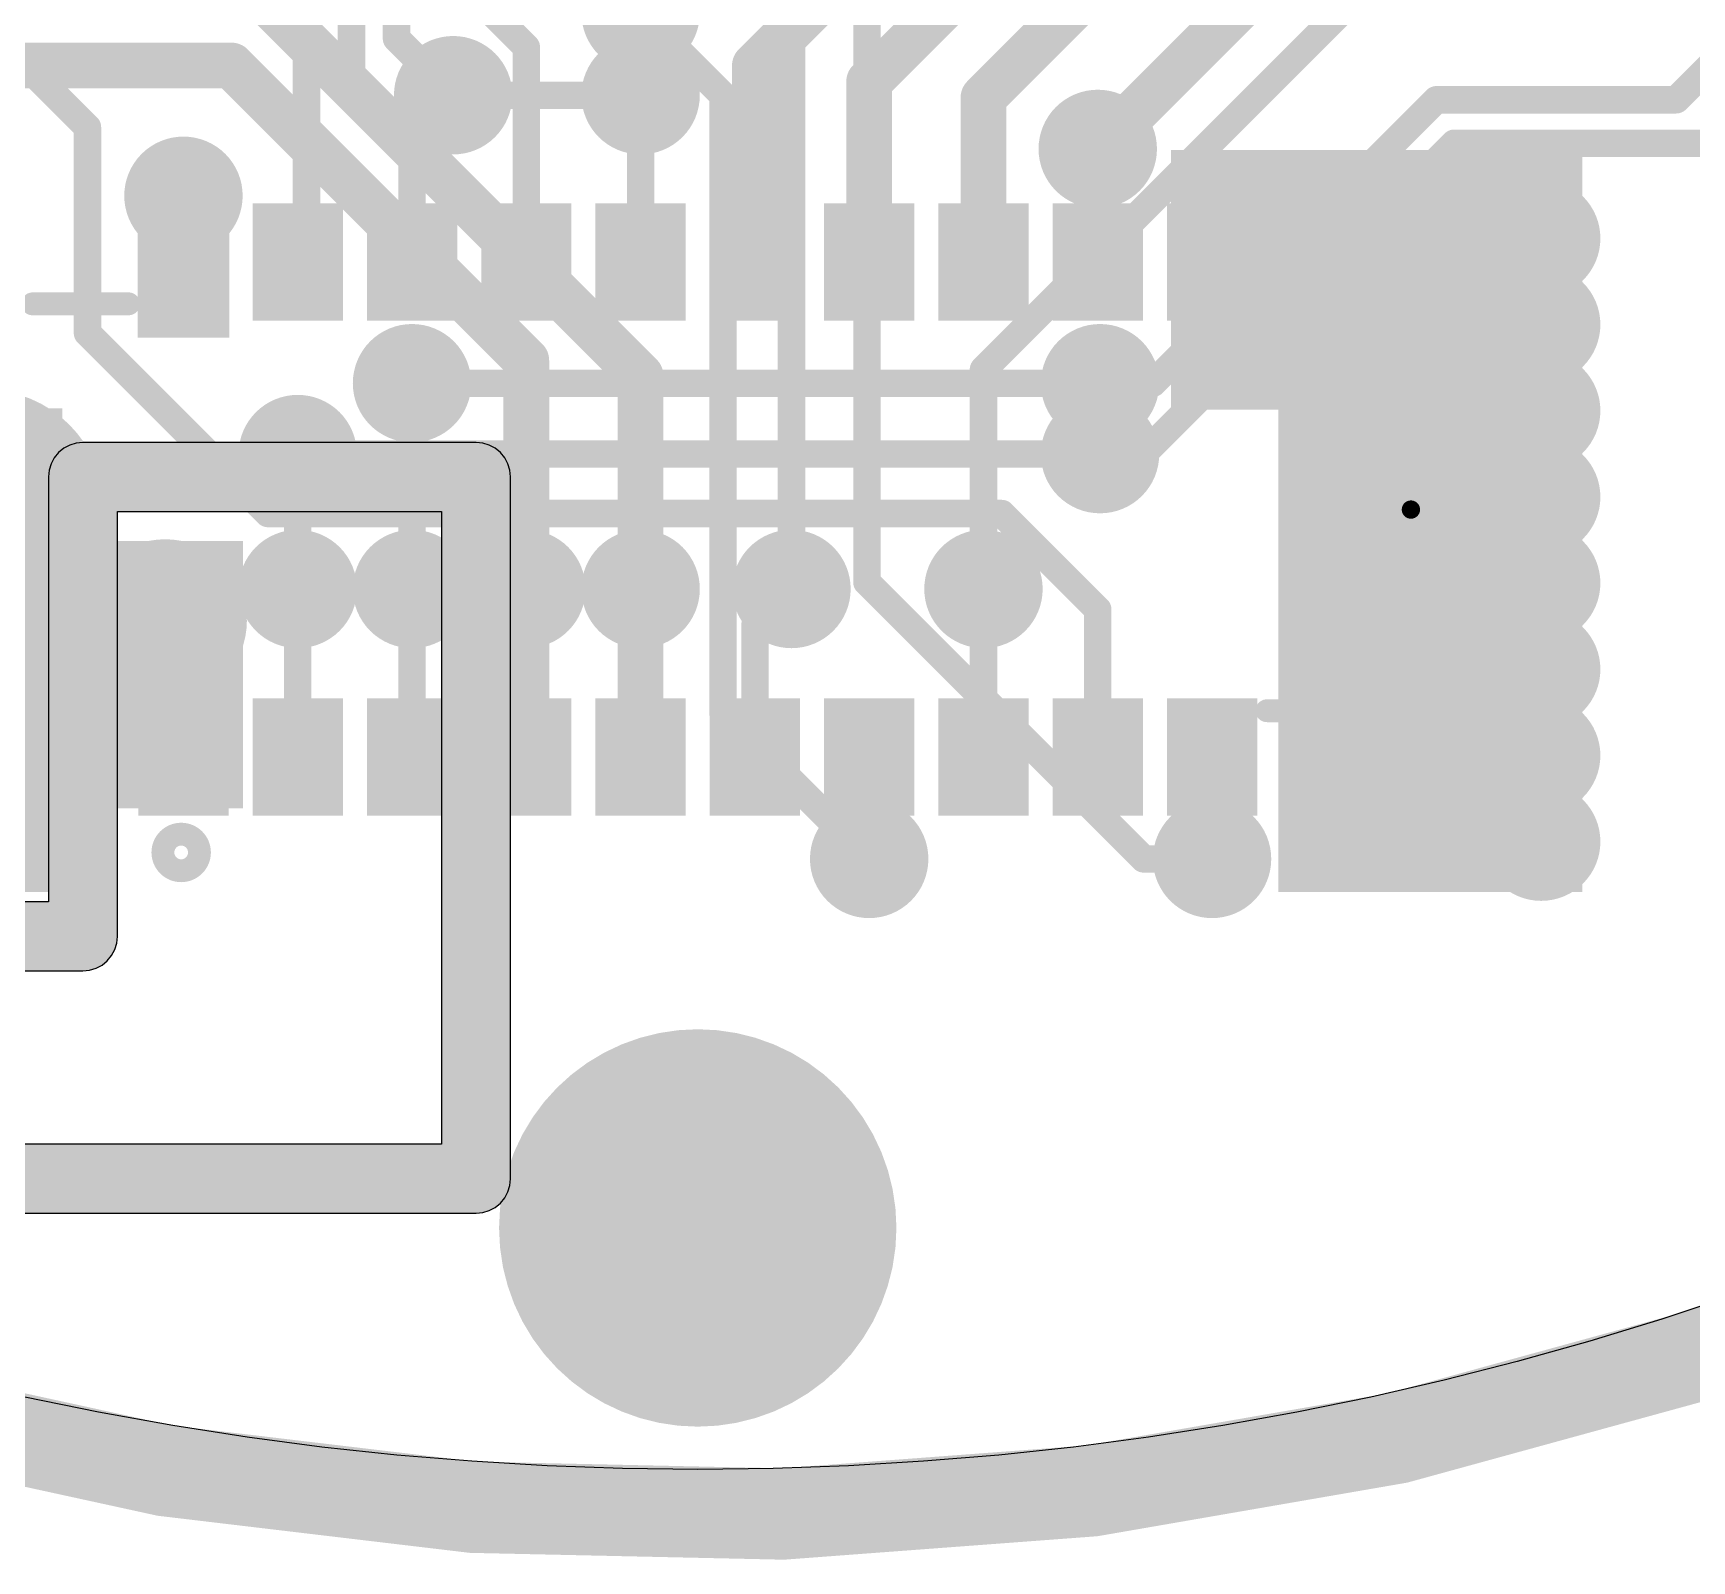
# Model space of a CAD drawing. Header units: millimetres. Extents: x 2.17 to 4.96, y 1.49 to 4.34.
# Drawn here: x 3.302 to 4.028, y 1.492 to 2.16 of the extents above; entities that cross this region are included whole.
import ezdxf

# ---------------------------------------------------------------- set-up
doc = ezdxf.new("R2010")
doc.units = ezdxf.units.MM
doc.header["$MEASUREMENT"] = 0
for name, color, linetype in [('BottomLayer', 5, 'Continuous'), ('BottomSolder', 6, 'Continuous'), ('InternalPlane1', 76, 'Continuous'), ('InternalPlane2', 16, 'Continuous'), ('Mechanical2', 216, 'Continuous'), ('MultiLayer', 9, 'Continuous'), ('PadHoleLayer', 156, 'Continuous'), ('TopLayer', 1, 'Continuous'), ('TopOverlay', 2, 'Continuous'), ('TopPaste', 8, 'Continuous'), ('TopSolder', 216, 'Continuous'), ('ViaHoleLayer', 16, 'Continuous')]:
    doc.layers.add(name, color=color, linetype=linetype)

# ---------------------------------------------------------------- blocks, each defined once
blk = doc.blocks.new('M55_6012042R_5')
at = {"layer": 'BottomSolder', "const_width": 0.004}
blk.add_lwpolyline([(0.31001, 0, 1), (0.31401, 0, 1)], format="xyb", close=True, dxfattribs=at)
at = {"layer": 'InternalPlane1', "const_width": 0.05248}
for points in [[(-0.33825, 0, 1), (-0.28577, 0, 1)], [(0.28577, 0, 1), (0.33825, 0, 1)]]:
    blk.add_lwpolyline(points, format="xyb", close=True, dxfattribs=at)
at = {"layer": 'PadHoleLayer', "const_width": 0.03248}
for points in [[(-0.32825, 0, 1), (-0.29577, 0, 1)], [(0.29577, 0, 1), (0.32825, 0, 1)]]:
    blk.add_lwpolyline(points, format="xyb", close=True, dxfattribs=at)
at = {"layer": 'TopLayer'}
for points in [[(0.29961, 0.04331), (0.34685, 0.04331), (0.29961, 0.14961), (0.34685, 0.14961)], [(-0.24075, 0.08661), (-0.20925, 0.08661), (-0.24075, 0.12992), (-0.20925, 0.12992)], [(-0.19075, 0.08661), (-0.15925, 0.08661), (-0.19075, 0.12992), (-0.15925, 0.12992)], [(-0.14075, 0.08661), (-0.10925, 0.08661), (-0.14075, 0.12992), (-0.10925, 0.12992)], [(-0.09075, 0.08661), (-0.05925, 0.08661), (-0.09075, 0.12992), (-0.05925, 0.12992)], [(-0.04075, 0.08661), (-0.00925, 0.08661), (-0.04075, 0.12992), (-0.00925, 0.12992)], [(0.00925, 0.08661), (0.04075, 0.08661), (0.00925, 0.12992), (0.04075, 0.12992)], [(0.05925, 0.08661), (0.09075, 0.08661), (0.05925, 0.12992), (0.09075, 0.12992)], [(0.10925, 0.08661), (0.14075, 0.08661), (0.10925, 0.12992), (0.14075, 0.12992)], [(0.15925, 0.08661), (0.19075, 0.08661), (0.15925, 0.12992), (0.19075, 0.12992)], [(0.20925, 0.08661), (0.24075, 0.08661), (0.20925, 0.12992), (0.24075, 0.12992)], [(0.29961, -0.14961), (0.34685, -0.14961), (0.29961, -0.04331), (0.34685, -0.04331)], [(-0.24075, -0.12992), (-0.20925, -0.12992), (-0.24075, -0.08661), (-0.20925, -0.08661)], [(-0.19075, -0.12992), (-0.15925, -0.12992), (-0.19075, -0.08661), (-0.15925, -0.08661)], [(-0.14075, -0.12992), (-0.10925, -0.12992), (-0.14075, -0.08661), (-0.10925, -0.08661)], [(-0.09075, -0.12992), (-0.05925, -0.12992), (-0.09075, -0.08661), (-0.05925, -0.08661)], [(-0.04075, -0.12992), (-0.00925, -0.12992), (-0.04075, -0.08661), (-0.00925, -0.08661)], [(0.00925, -0.12992), (0.04075, -0.12992), (0.00925, -0.08661), (0.04075, -0.08661)], [(0.05925, -0.12992), (0.09075, -0.12992), (0.05925, -0.08661), (0.09075, -0.08661)], [(0.10925, -0.12992), (0.14075, -0.12992), (0.10925, -0.08661), (0.14075, -0.08661)], [(0.15925, -0.12992), (0.19075, -0.12992), (0.15925, -0.08661), (0.19075, -0.08661)], [(0.20925, -0.12992), (0.24075, -0.12992), (0.20925, -0.08661), (0.24075, -0.08661)]]:
    blk.add_solid(points, dxfattribs=at)
at = {"layer": 'TopOverlay', "const_width": 0.01}
for points in [[(-0.291, 0.09), (-0.249, 0.09)], [(0.25, 0.087), (0.292, 0.087)], [(-0.291, -0.09), (-0.249, -0.09)], [(0.249, -0.088), (0.291, -0.088)]]:
    blk.add_lwpolyline(points, dxfattribs=at)
at = {"layer": 'TopOverlay'}
for points, const_width in [([(-0.2935, 0.09, 1), (-0.2885, 0.09, 1)], 0.005), ([(-0.2515, 0.09, 1), (-0.2465, 0.09, 1)], 0.005), ([(0.2475, 0.087, 1), (0.2525, 0.087, 1)], 0.005), ([(0.2895, 0.087, 1), (0.2945, 0.087, 1)], 0.005), ([(-0.2935, -0.09, 1), (-0.2885, -0.09, 1)], 0.005), ([(-0.2515, -0.09, 1), (-0.2465, -0.09, 1)], 0.005), ([(0.2465, -0.088, 1), (0.2515, -0.088, 1)], 0.005), ([(0.2885, -0.088, 1), (0.2935, -0.088, 1)], 0.005), ([(-0.218, -0.15, 1), (-0.234, -0.15, 1)], 0.01), ([(-0.2365, -0.15, 1), (-0.2315, -0.15, 1)], 0.005), ([(-0.2205, -0.15, 1), (-0.2155, -0.15, 1)], 0.005)]:
    blk.add_lwpolyline(points, format="xyb", close=True, dxfattribs=dict(at, const_width=const_width))
at = {"layer": 'TopPaste'}
for points in [[(0.29961, 0.04331), (0.34685, 0.04331), (0.29961, 0.14961), (0.34685, 0.14961)], [(-0.24075, 0.08661), (-0.20925, 0.08661), (-0.24075, 0.12992), (-0.20925, 0.12992)], [(-0.19075, 0.08661), (-0.15925, 0.08661), (-0.19075, 0.12992), (-0.15925, 0.12992)], [(-0.14075, 0.08661), (-0.10925, 0.08661), (-0.14075, 0.12992), (-0.10925, 0.12992)], [(-0.09075, 0.08661), (-0.05925, 0.08661), (-0.09075, 0.12992), (-0.05925, 0.12992)], [(-0.04075, 0.08661), (-0.00925, 0.08661), (-0.04075, 0.12992), (-0.00925, 0.12992)], [(0.00925, 0.08661), (0.04075, 0.08661), (0.00925, 0.12992), (0.04075, 0.12992)], [(0.05925, 0.08661), (0.09075, 0.08661), (0.05925, 0.12992), (0.09075, 0.12992)], [(0.10925, 0.08661), (0.14075, 0.08661), (0.10925, 0.12992), (0.14075, 0.12992)], [(0.15925, 0.08661), (0.19075, 0.08661), (0.15925, 0.12992), (0.19075, 0.12992)], [(0.20925, 0.08661), (0.24075, 0.08661), (0.20925, 0.12992), (0.24075, 0.12992)], [(0.29961, -0.14961), (0.34685, -0.14961), (0.29961, -0.04331), (0.34685, -0.04331)], [(-0.24075, -0.12992), (-0.20925, -0.12992), (-0.24075, -0.08661), (-0.20925, -0.08661)], [(-0.19075, -0.12992), (-0.15925, -0.12992), (-0.19075, -0.08661), (-0.15925, -0.08661)], [(-0.14075, -0.12992), (-0.10925, -0.12992), (-0.14075, -0.08661), (-0.10925, -0.08661)], [(-0.09075, -0.12992), (-0.05925, -0.12992), (-0.09075, -0.08661), (-0.05925, -0.08661)], [(-0.04075, -0.12992), (-0.00925, -0.12992), (-0.04075, -0.08661), (-0.00925, -0.08661)], [(0.00925, -0.12992), (0.04075, -0.12992), (0.00925, -0.08661), (0.04075, -0.08661)], [(0.05925, -0.12992), (0.09075, -0.12992), (0.05925, -0.08661), (0.09075, -0.08661)], [(0.10925, -0.12992), (0.14075, -0.12992), (0.10925, -0.08661), (0.14075, -0.08661)], [(0.15925, -0.12992), (0.19075, -0.12992), (0.15925, -0.08661), (0.19075, -0.08661)], [(0.20925, -0.12992), (0.24075, -0.12992), (0.20925, -0.08661), (0.24075, -0.08661)]]:
    blk.add_solid(points, dxfattribs=at)
at = {"layer": 'TopSolder', "const_width": 0.004}
blk.add_lwpolyline([(0.31001, 0, 1), (0.31401, 0, 1)], format="xyb", close=True, dxfattribs=at)
at = {"layer": 'TopSolder'}
for points in [[(0.29561, 0.03931), (0.35085, 0.03931), (0.29561, 0.15361), (0.35085, 0.15361)], [(-0.24475, 0.08261), (-0.20525, 0.08261), (-0.24475, 0.13392), (-0.20525, 0.13392)], [(-0.19475, 0.08261), (-0.15525, 0.08261), (-0.19475, 0.13392), (-0.15525, 0.13392)], [(-0.14475, 0.08261), (-0.10525, 0.08261), (-0.14475, 0.13392), (-0.10525, 0.13392)], [(-0.09475, 0.08261), (-0.05525, 0.08261), (-0.09475, 0.13392), (-0.05525, 0.13392)], [(-0.04475, 0.08261), (-0.00525, 0.08261), (-0.04475, 0.13392), (-0.00525, 0.13392)], [(0.00525, 0.08261), (0.04475, 0.08261), (0.00525, 0.13392), (0.04475, 0.13392)], [(0.05525, 0.08261), (0.09475, 0.08261), (0.05525, 0.13392), (0.09475, 0.13392)], [(0.10525, 0.08261), (0.14475, 0.08261), (0.10525, 0.13392), (0.14475, 0.13392)], [(0.15525, 0.08261), (0.19475, 0.08261), (0.15525, 0.13392), (0.19475, 0.13392)], [(0.20525, 0.08261), (0.24475, 0.08261), (0.20525, 0.13392), (0.24475, 0.13392)], [(0.29561, -0.15361), (0.35085, -0.15361), (0.29561, -0.03931), (0.35085, -0.03931)], [(-0.24475, -0.13392), (-0.20525, -0.13392), (-0.24475, -0.08261), (-0.20525, -0.08261)], [(-0.19475, -0.13392), (-0.15525, -0.13392), (-0.19475, -0.08261), (-0.15525, -0.08261)], [(-0.14475, -0.13392), (-0.10525, -0.13392), (-0.14475, -0.08261), (-0.10525, -0.08261)], [(-0.09475, -0.13392), (-0.05525, -0.13392), (-0.09475, -0.08261), (-0.05525, -0.08261)], [(-0.04475, -0.13392), (-0.00525, -0.13392), (-0.04475, -0.08261), (-0.00525, -0.08261)], [(0.00525, -0.13392), (0.04475, -0.13392), (0.00525, -0.08261), (0.04475, -0.08261)], [(0.05525, -0.13392), (0.09475, -0.13392), (0.05525, -0.08261), (0.09475, -0.08261)], [(0.10525, -0.13392), (0.14475, -0.13392), (0.10525, -0.08261), (0.14475, -0.08261)], [(0.15525, -0.13392), (0.19475, -0.13392), (0.15525, -0.08261), (0.19475, -0.08261)], [(0.20525, -0.13392), (0.24475, -0.13392), (0.20525, -0.08261), (0.24475, -0.08261)]]:
    blk.add_solid(points, dxfattribs=at)

msp = doc.modelspace()

# ---------------------------------------------------------------- linework, layer by layer
at = {"layer": 'BottomLayer'}
for points, const_width in [([(3.667, 1.92), (3.667, 2.376)], 0.012), ([(3.634, 1.917), (3.634, 2.324)], 0.012), ([(3.768, 2.1095), (3.922, 2.2635)], 0.02), ([(3.718, 2.013), (3.957, 2.252)], 0.012), ([(3.39526, 2.183), (3.568, 2.01026)], 0.02), ([(4.02109, 2.131), (4.06919, 2.1791)], 0.012), ([(3.568, 2.169), (3.604, 2.133)], 0.012), ([(2.805, 2.146), (3.389, 2.146)], 0.02), ([(3.389, 2.146), (3.518, 2.017)], 0.02), ([(3.486, 2.133), (3.568, 2.133)], 0.012), ([(3.604, 1.86292), (3.604, 2.133)], 0.012), ([(3.79213, 2.007), (3.91613, 2.131)], 0.012), ([(3.91613, 2.131), (4.02109, 2.131)], 0.012), ([(3.788, 1.976), (3.924, 2.112)], 0.012), ([(3.924, 2.112), (4.034, 2.112)], 0.012), ([(3.518, 1.917), (3.518, 2.017)], 0.02), ([(3.568, 1.917), (3.568, 2.01026)], 0.02), ([(3.718, 1.917), (3.718, 2.013)], 0.012), ([(3.468, 1.917), (3.468, 2.007)], 0.012), ([(3.769, 2.007), (3.79213, 2.007)], 0.012), ([(3.91188, 1.94485), (3.962, 1.99497)], 0.025), ([(3.418, 1.917), (3.418, 1.976)], 0.012), ([(3.769, 1.976), (3.788, 1.976)], 0.012), ([(3.90545, 1.93842), (3.91188, 1.94485)], 0.025), ([(3.90545, 1.93842), (3.962, 1.88186)], 0.025), ([(3.667, 1.92), (3.78808, 1.79892)], 0.012), ([(3.604, 1.86292), (3.668, 1.79892)], 0.012), ([(3.78808, 1.79892), (3.818, 1.79892)], 0.012)]:
    msp.add_lwpolyline(points, dxfattribs=dict(at, const_width=const_width))
for points, const_width in [([(3.56209, 2.169, 1), (3.57391, 2.169, 1)], 0.01181), ([(3.384, 2.146, 1), (3.394, 2.146, 1)], 0.01), ([(3.384, 2.146, 1), (3.394, 2.146, 1)], 0.01), ([(3.48009, 2.133, 1), (3.49191, 2.133, 1)], 0.01181), ([(3.56209, 2.133, 1), (3.57391, 2.133, 1)], 0.01181), ([(3.483, 2.133, 1), (3.489, 2.133, 1)], 0.006), ([(3.565, 2.133, 1), (3.571, 2.133, 1)], 0.006), ([(3.601, 2.133, 1), (3.607, 2.133, 1)], 0.006), ([(3.601, 2.133, 1), (3.607, 2.133, 1)], 0.006), ([(3.91313, 2.131, 1), (3.91913, 2.131, 1)], 0.006), ([(3.91313, 2.131, 1), (3.91913, 2.131, 1)], 0.006), ([(4.01809, 2.131, 1), (4.02409, 2.131, 1)], 0.006), ([(4.01809, 2.131, 1), (4.02409, 2.131, 1)], 0.006), ([(3.76209, 2.1095, 1), (3.77391, 2.1095, 1)], 0.01181), ([(3.763, 2.1095, 1), (3.773, 2.1095, 1)], 0.01), ([(3.921, 2.112, 1), (3.927, 2.112, 1)], 0.006), ([(3.921, 2.112, 1), (3.927, 2.112, 1)], 0.006), ([(3.36209, 2.089, 1), (3.37391, 2.089, 1)], 0.01181), ([(3.95609, 2.07037, 1), (3.96791, 2.07037, 1)], 0.01181), ([(3.95609, 2.03267, 1), (3.96791, 2.03267, 1)], 0.01181), ([(3.513, 2.017, 1), (3.523, 2.017, 1)], 0.01), ([(3.513, 2.017, 1), (3.523, 2.017, 1)], 0.01), ([(3.46209, 2.007, 1), (3.47391, 2.007, 1)], 0.01181), ([(3.563, 2.01026, 1), (3.573, 2.01026, 1)], 0.01), ([(3.563, 2.01026, 1), (3.573, 2.01026, 1)], 0.01), ([(3.715, 2.013, 1), (3.721, 2.013, 1)], 0.006), ([(3.715, 2.013, 1), (3.721, 2.013, 1)], 0.006), ([(3.76309, 2.007, 1), (3.77491, 2.007, 1)], 0.01181), ([(3.465, 2.007, 1), (3.471, 2.007, 1)], 0.006), ([(3.766, 2.007, 1), (3.772, 2.007, 1)], 0.006), ([(3.78913, 2.007, 1), (3.79513, 2.007, 1)], 0.006), ([(3.78913, 2.007, 1), (3.79513, 2.007, 1)], 0.006), ([(3.95575, 1.99497, 1), (3.96825, 1.99497, 1)], 0.0125), ([(3.95609, 1.99497, 1), (3.96791, 1.99497, 1)], 0.01181), ([(3.41209, 1.976, 1), (3.42391, 1.976, 1)], 0.01181), ([(3.415, 1.976, 1), (3.421, 1.976, 1)], 0.006), ([(3.76309, 1.976, 1), (3.77491, 1.976, 1)], 0.01181), ([(3.766, 1.976, 1), (3.772, 1.976, 1)], 0.006), ([(3.785, 1.976, 1), (3.791, 1.976, 1)], 0.006), ([(3.785, 1.976, 1), (3.791, 1.976, 1)], 0.006), ([(3.95609, 1.95727, 1), (3.96791, 1.95727, 1)], 0.01181), ([(3.90563, 1.94485, 1), (3.91813, 1.94485, 1)], 0.0125), ([(3.90563, 1.94485, 1), (3.91813, 1.94485, 1)], 0.0125), ([(3.8992, 1.93842, 1), (3.9117, 1.93842, 1)], 0.0125), ([(3.8992, 1.93842, 1), (3.9117, 1.93842, 1)], 0.0125), ([(3.34425, 1.903, 1), (3.37575, 1.903, 1)], 0.0315), ([(3.95609, 1.91957, 1), (3.96791, 1.91957, 1)], 0.01181), ([(3.41209, 1.917, 1), (3.42391, 1.917, 1)], 0.01181), ([(3.415, 1.917, 1), (3.421, 1.917, 1)], 0.006), ([(3.46209, 1.917, 1), (3.47391, 1.917, 1)], 0.01181), ([(3.465, 1.917, 1), (3.471, 1.917, 1)], 0.006), ([(3.51209, 1.917, 1), (3.52391, 1.917, 1)], 0.01181), ([(3.513, 1.917, 1), (3.523, 1.917, 1)], 0.01), ([(3.56209, 1.917, 1), (3.57391, 1.917, 1)], 0.01181), ([(3.563, 1.917, 1), (3.573, 1.917, 1)], 0.01), ([(3.62809, 1.917, 1), (3.63991, 1.917, 1)], 0.01181), ([(3.631, 1.917, 1), (3.637, 1.917, 1)], 0.006), ([(3.664, 1.92, 1), (3.67, 1.92, 1)], 0.006), ([(3.664, 1.92, 1), (3.67, 1.92, 1)], 0.006), ([(3.71209, 1.917, 1), (3.72391, 1.917, 1)], 0.01181), ([(3.715, 1.917, 1), (3.721, 1.917, 1)], 0.006), ([(3.95575, 1.88186, 1), (3.96825, 1.88186, 1)], 0.0125), ([(3.95609, 1.88186, 1), (3.96791, 1.88186, 1)], 0.01181), ([(3.601, 1.86292, 1), (3.607, 1.86292, 1)], 0.006), ([(3.601, 1.86292, 1), (3.607, 1.86292, 1)], 0.006), ([(3.95609, 1.84416, 1), (3.96791, 1.84416, 1)], 0.01181), ([(3.95609, 1.80646, 1), (3.96791, 1.80646, 1)], 0.01181), ([(3.66209, 1.79892, 1), (3.67391, 1.79892, 1)], 0.01181), ([(3.81209, 1.79892, 1), (3.82391, 1.79892, 1)], 0.01181), ([(3.665, 1.79892, 1), (3.671, 1.79892, 1)], 0.006), ([(3.78508, 1.79892, 1), (3.79108, 1.79892, 1)], 0.006), ([(3.78508, 1.79892, 1), (3.79108, 1.79892, 1)], 0.006), ([(3.815, 1.79892, 1), (3.821, 1.79892, 1)], 0.006), ([(3.56347, 1.63747, 1), (3.62253, 1.63747, 1)], 0.05906)]:
    msp.add_lwpolyline(points, format="xyb", close=True, dxfattribs=dict(at, const_width=const_width))
at = {"layer": 'BottomSolder', "const_width": 0.06306}
msp.add_lwpolyline([(3.56147, 1.63747, 1), (3.62453, 1.63747, 1)], format="xyb", close=True, dxfattribs=at)
at = {"layer": 'InternalPlane1'}
for p, q in [((3.324, 1.98107), (3.32106, 1.98078)), ((3.496, 1.98107), (3.324, 1.98107)), ((3.49894, 1.98078), (3.496, 1.98107)), ((3.31147, 1.97437), (3.31007, 1.97177)), ((3.31334, 1.97666), (3.31147, 1.97437)), ((3.31563, 1.97853), (3.31334, 1.97666)), ((3.31823, 1.97993), (3.31563, 1.97853)), ((3.32106, 1.98078), (3.31823, 1.97993)), ((3.50177, 1.97993), (3.49894, 1.98078)), ((3.50437, 1.97853), (3.50177, 1.97993)), ((3.50666, 1.97666), (3.50437, 1.97853)), ((3.50853, 1.97437), (3.50666, 1.97666)), ((3.50993, 1.97177), (3.50853, 1.97437)), ((3.30922, 1.96894), (3.30893, 1.966)), ((3.31007, 1.97177), (3.30922, 1.96894)), ((3.51078, 1.96894), (3.50993, 1.97177)), ((3.51107, 1.966), (3.51078, 1.96894)), ((3.30893, 1.966), (3.30893, 1.78007)), ((3.51107, 1.659), (3.51107, 1.966)), ((3.33907, 1.765), (3.33907, 1.95093)), ((3.33907, 1.95093), (3.48093, 1.95093)), ((3.48093, 1.95093), (3.48093, 1.67407)), ((3.30893, 1.78007), (3.20424, 1.78007)), ((3.33878, 1.76206), (3.33907, 1.765)), ((3.33466, 1.75434), (3.33653, 1.75663)), ((3.33653, 1.75663), (3.33793, 1.75923)), ((3.33793, 1.75923), (3.33878, 1.76206)), ((3.198, 1.74993), (3.324, 1.74993)), ((3.324, 1.74993), (3.32694, 1.75022)), ((3.32694, 1.75022), (3.32977, 1.75107)), ((3.32977, 1.75107), (3.33237, 1.75247)), ((3.33237, 1.75247), (3.33466, 1.75434)), ((3.48093, 1.67407), (3.11524, 1.67407)), ((3.50993, 1.65323), (3.51078, 1.65606)), ((3.51078, 1.65606), (3.51107, 1.659)), ((3.50437, 1.64647), (3.50666, 1.64834)), ((3.50666, 1.64834), (3.50853, 1.65063)), ((3.50853, 1.65063), (3.50993, 1.65323)), ((3.109, 1.64393), (3.496, 1.64393)), ((3.496, 1.64393), (3.49894, 1.64422)), ((3.49894, 1.64422), (3.50177, 1.64507)), ((3.50177, 1.64507), (3.50437, 1.64647)), ((4.04604, 1.60803), (4.01476, 1.59762)), ((4.01476, 1.59762), (3.98324, 1.58796)), ((3.98324, 1.58796), (3.9515, 1.57905)), ((3.9515, 1.57905), (3.91956, 1.57089)), ((3.91956, 1.57089), (3.88743, 1.5635)), ((3.33086, 1.55688), (3.29856, 1.5635)), ((3.88743, 1.5635), (3.85514, 1.55688)), ((3.3633, 1.55103), (3.33086, 1.55688)), ((3.85514, 1.55688), (3.8227, 1.55103)), ((3.39587, 1.54595), (3.3633, 1.55103)), ((3.42856, 1.54164), (3.39587, 1.54595)), ((3.79013, 1.54595), (3.75744, 1.54164)), ((3.8227, 1.55103), (3.79013, 1.54595)), ((3.46133, 1.53812), (3.42856, 1.54164)), ((3.75744, 1.54164), (3.72467, 1.53812)), ((3.49418, 1.53538), (3.46133, 1.53812)), ((3.52709, 1.53342), (3.49418, 1.53538)), ((3.56004, 1.53224), (3.52709, 1.53342)), ((3.593, 1.53185), (3.56004, 1.53224)), ((3.62596, 1.53224), (3.593, 1.53185)), ((3.65891, 1.53342), (3.62596, 1.53224)), ((3.69182, 1.53538), (3.65891, 1.53342)), ((3.72467, 1.53812), (3.69182, 1.53538))]:
    msp.add_line(p, q, dxfattribs=at)
at = {"layer": 'InternalPlane1', "const_width": 0.04}
msp.add_lwpolyline([(4.93976, 2.51612, -6.760445), (4.93618, 3.32971)], format="xyb", dxfattribs=at)
at = {"layer": 'InternalPlane1'}
for points, const_width in [([(3.55505, 2.169, 1), (3.58095, 2.169, 1)], 0.02591), ([(3.47305, 2.133, 1), (3.49895, 2.133, 1)], 0.02591), ([(3.55505, 2.133, 1), (3.58095, 2.133, 1)], 0.02591), ([(3.75505, 2.1095, 1), (3.78095, 2.1095, 1)], 0.02591), ([(3.94905, 2.07037, 1), (3.97495, 2.07037, 1)], 0.02591), ([(3.94905, 2.03267, 1), (3.97495, 2.03267, 1)], 0.02591), ([(3.45505, 2.007, 1), (3.48095, 2.007, 1)], 0.02591), ([(3.75605, 2.007, 1), (3.78195, 2.007, 1)], 0.02591), ([(3.94905, 1.99497, 1), (3.97495, 1.99497, 1)], 0.02591), ([(3.40505, 1.976, 1), (3.43095, 1.976, 1)], 0.02591), ([(3.75605, 1.976, 1), (3.78195, 1.976, 1)], 0.02591), ([(3.94905, 1.95727, 1), (3.97495, 1.95727, 1)], 0.02591), ([(3.3165, 1.966, 1), (3.3315, 1.966, 1)], 0.015), ([(3.3165, 1.966, 1), (3.3315, 1.966, 1)], 0.015), ([(3.4885, 1.966, 1), (3.5035, 1.966, 1)], 0.015), ([(3.4885, 1.966, 1), (3.5035, 1.966, 1)], 0.015), ([(3.94905, 1.91957, 1), (3.97495, 1.91957, 1)], 0.02591), ([(3.40505, 1.917, 1), (3.43095, 1.917, 1)], 0.02591), ([(3.45505, 1.917, 1), (3.48095, 1.917, 1)], 0.02591), ([(3.50505, 1.917, 1), (3.53095, 1.917, 1)], 0.02591), ([(3.55505, 1.917, 1), (3.58095, 1.917, 1)], 0.02591), ([(3.62105, 1.917, 1), (3.64695, 1.917, 1)], 0.02591), ([(3.70505, 1.917, 1), (3.73095, 1.917, 1)], 0.02591), ([(3.94905, 1.88186, 1), (3.97495, 1.88186, 1)], 0.02591), ([(3.94905, 1.84416, 1), (3.97495, 1.84416, 1)], 0.02591), ([(3.94905, 1.80646, 1), (3.97495, 1.80646, 1)], 0.02591), ([(3.65505, 1.79892, 1), (3.68095, 1.79892, 1)], 0.02591), ([(3.80505, 1.79892, 1), (3.83095, 1.79892, 1)], 0.02591), ([(3.3165, 1.765, 1), (3.3315, 1.765, 1)], 0.015), ([(3.3165, 1.765, 1), (3.3315, 1.765, 1)], 0.015), ([(3.54954, 1.63747, 1), (3.63646, 1.63747, 1)], 0.08693), ([(3.4885, 1.659, 1), (3.5035, 1.659, 1)], 0.015), ([(3.4885, 1.659, 1), (3.5035, 1.659, 1)], 0.015)]:
    msp.add_lwpolyline(points, format="xyb", close=True, dxfattribs=dict(at, const_width=const_width))
at = {"layer": 'InternalPlane1', "const_width": 0.03}
for points in [[(3.324, 1.765), (3.324, 1.966)], [(3.324, 1.966), (3.496, 1.966)], [(3.496, 1.659), (3.496, 1.966)], [(3.198, 1.765), (3.324, 1.765)], [(3.109, 1.659), (3.496, 1.659)]]:
    msp.add_lwpolyline(points, dxfattribs=at)
at = {"layer": 'InternalPlane2'}
for p, q in [((4.04604, 1.60803), (4.01476, 1.59762)), ((4.01476, 1.59762), (3.98324, 1.58796)), ((3.98324, 1.58796), (3.9515, 1.57905)), ((3.9515, 1.57905), (3.91956, 1.57089)), ((3.91956, 1.57089), (3.88743, 1.5635)), ((3.33086, 1.55688), (3.29856, 1.5635)), ((3.88743, 1.5635), (3.85514, 1.55688)), ((3.3633, 1.55103), (3.33086, 1.55688)), ((3.85514, 1.55688), (3.8227, 1.55103)), ((3.39587, 1.54595), (3.3633, 1.55103)), ((3.42856, 1.54164), (3.39587, 1.54595)), ((3.79013, 1.54595), (3.75744, 1.54164)), ((3.8227, 1.55103), (3.79013, 1.54595)), ((3.46133, 1.53812), (3.42856, 1.54164)), ((3.75744, 1.54164), (3.72467, 1.53812)), ((3.49418, 1.53538), (3.46133, 1.53812)), ((3.52709, 1.53342), (3.49418, 1.53538)), ((3.56004, 1.53224), (3.52709, 1.53342)), ((3.593, 1.53185), (3.56004, 1.53224)), ((3.62596, 1.53224), (3.593, 1.53185)), ((3.65891, 1.53342), (3.62596, 1.53224)), ((3.69182, 1.53538), (3.65891, 1.53342)), ((3.72467, 1.53812), (3.69182, 1.53538))]:
    msp.add_line(p, q, dxfattribs=at)
at = {"layer": 'InternalPlane2', "const_width": 0.04}
msp.add_lwpolyline([(4.93976, 2.51612, -6.760445), (4.93618, 3.32971)], format="xyb", dxfattribs=at)
at = {"layer": 'InternalPlane2'}
for points, const_width in [([(3.55505, 2.169, 1), (3.58095, 2.169, 1)], 0.02591), ([(3.47305, 2.133, 1), (3.49895, 2.133, 1)], 0.02591), ([(3.55505, 2.133, 1), (3.58095, 2.133, 1)], 0.02591), ([(3.75505, 2.1095, 1), (3.78095, 2.1095, 1)], 0.02591), ([(3.35505, 2.089, 1), (3.38095, 2.089, 1)], 0.02591), ([(3.45505, 2.007, 1), (3.48095, 2.007, 1)], 0.02591), ([(3.75605, 2.007, 1), (3.78195, 2.007, 1)], 0.02591), ([(3.40505, 1.976, 1), (3.43095, 1.976, 1)], 0.02591), ([(3.75605, 1.976, 1), (3.78195, 1.976, 1)], 0.02591), ([(3.34213, 1.903, 1), (3.37787, 1.903, 1)], 0.03575), ([(3.40505, 1.917, 1), (3.43095, 1.917, 1)], 0.02591), ([(3.45505, 1.917, 1), (3.48095, 1.917, 1)], 0.02591), ([(3.50505, 1.917, 1), (3.53095, 1.917, 1)], 0.02591), ([(3.55505, 1.917, 1), (3.58095, 1.917, 1)], 0.02591), ([(3.62105, 1.917, 1), (3.64695, 1.917, 1)], 0.02591), ([(3.70505, 1.917, 1), (3.73095, 1.917, 1)], 0.02591), ([(3.65505, 1.79892, 1), (3.68095, 1.79892, 1)], 0.02591), ([(3.80505, 1.79892, 1), (3.83095, 1.79892, 1)], 0.02591), ([(3.54954, 1.63747, 1), (3.63646, 1.63747, 1)], 0.08693)]:
    msp.add_lwpolyline(points, format="xyb", close=True, dxfattribs=dict(at, const_width=const_width))
at = {"layer": 'Mechanical2', "const_width": 0.015}
msp.add_lwpolyline([(4.9336, 2.5218, -6.818913), (4.92995, 3.32439)], format="xyb", dxfattribs=at)
at = {"layer": 'MultiLayer'}
for points, const_width in [([(3.56209, 2.169, 1), (3.57391, 2.169, 1)], 0.01181), ([(3.48009, 2.133, 1), (3.49191, 2.133, 1)], 0.01181), ([(3.56209, 2.133, 1), (3.57391, 2.133, 1)], 0.01181), ([(3.76209, 2.1095, 1), (3.77391, 2.1095, 1)], 0.01181), ([(3.36209, 2.089, 1), (3.37391, 2.089, 1)], 0.01181), ([(3.95609, 2.07037, 1), (3.96791, 2.07037, 1)], 0.01181), ([(3.95609, 2.03267, 1), (3.96791, 2.03267, 1)], 0.01181), ([(3.46209, 2.007, 1), (3.47391, 2.007, 1)], 0.01181), ([(3.76309, 2.007, 1), (3.77491, 2.007, 1)], 0.01181), ([(3.95609, 1.99497, 1), (3.96791, 1.99497, 1)], 0.01181), ([(3.41209, 1.976, 1), (3.42391, 1.976, 1)], 0.01181), ([(3.76309, 1.976, 1), (3.77491, 1.976, 1)], 0.01181), ([(3.95609, 1.95727, 1), (3.96791, 1.95727, 1)], 0.01181), ([(3.34425, 1.903, 1), (3.37575, 1.903, 1)], 0.0315), ([(3.95609, 1.91957, 1), (3.96791, 1.91957, 1)], 0.01181), ([(3.41209, 1.917, 1), (3.42391, 1.917, 1)], 0.01181), ([(3.46209, 1.917, 1), (3.47391, 1.917, 1)], 0.01181), ([(3.51209, 1.917, 1), (3.52391, 1.917, 1)], 0.01181), ([(3.56209, 1.917, 1), (3.57391, 1.917, 1)], 0.01181), ([(3.62809, 1.917, 1), (3.63991, 1.917, 1)], 0.01181), ([(3.71209, 1.917, 1), (3.72391, 1.917, 1)], 0.01181), ([(3.95609, 1.88186, 1), (3.96791, 1.88186, 1)], 0.01181), ([(3.95609, 1.84416, 1), (3.96791, 1.84416, 1)], 0.01181), ([(3.95609, 1.80646, 1), (3.96791, 1.80646, 1)], 0.01181), ([(3.66209, 1.79892, 1), (3.67391, 1.79892, 1)], 0.01181), ([(3.81209, 1.79892, 1), (3.82391, 1.79892, 1)], 0.01181), ([(3.56347, 1.63747, 1), (3.62253, 1.63747, 1)], 0.05906)]:
    msp.add_lwpolyline(points, format="xyb", close=True, dxfattribs=dict(at, const_width=const_width))
at = {"layer": 'PadHoleLayer', "const_width": 0.06693}
msp.add_lwpolyline([(3.55954, 1.63747, 1), (3.62646, 1.63747, 1)], format="xyb", close=True, dxfattribs=at)
at = {"layer": 'TopLayer'}
for points, const_width in [([(3.42183, 2.06383), (3.42183, 2.46851)], 0.012), ([(3.44152, 2.13448), (3.44152, 2.46851)], 0.012), ([(3.4612, 2.1578), (3.4612, 2.46851)], 0.012), ([(3.618, 2.146), (3.73, 2.258)], 0.02), ([(3.668, 2.139), (3.754, 2.225)], 0.02), ([(3.244, 2.201), (3.326, 2.119)], 0.012), ([(3.718, 2.132), (3.777, 2.191)], 0.02), ([(3.48089, 2.19111), (3.518, 2.154)], 0.012), ([(3.4612, 2.1578), (3.486, 2.133)], 0.012), ([(3.518, 2.06), (3.518, 2.154)], 0.012), ([(3.618, 2.06), (3.618, 2.146)], 0.02), ([(3.668, 2.06), (3.668, 2.139)], 0.02), ([(3.718, 2.06), (3.718, 2.132)], 0.02), ([(3.44152, 2.13448), (3.468, 2.108)], 0.012), ([(3.568, 2.06), (3.568, 2.133)], 0.012), ([(3.326, 2.029), (3.326, 2.119)], 0.012), ([(3.768, 2.06), (3.768, 2.1095)], 0.02), ([(3.468, 2.06), (3.468, 2.108)], 0.012), ([(3.418, 2.06), (3.42183, 2.06383)], 0.012), ([(3.90501, 2.02697), (3.91623, 2.03819)], 0.025), ([(3.90501, 1.95173), (3.90501, 2.02697)], 0.025), ([(3.326, 2.029), (3.405, 1.95)], 0.012), ([(3.468, 2.007), (3.769, 2.007)], 0.012), ([(3.418, 1.976), (3.76703, 1.976)], 0.012), ([(3.90501, 1.94173), (3.90501, 1.95173)], 0.025), ([(3.405, 1.95), (3.726, 1.95)], 0.012), ([(3.726, 1.95), (3.768, 1.908)], 0.012), ([(3.418, 1.85046), (3.418, 1.917)], 0.012), ([(3.468, 1.85046), (3.468, 1.917)], 0.012), ([(3.518, 1.85046), (3.518, 1.917)], 0.02), ([(3.568, 1.85046), (3.568, 1.917)], 0.02), ([(3.618, 1.901), (3.634, 1.917)], 0.012), ([(3.718, 1.85046), (3.718, 1.917)], 0.012), ([(3.768, 1.85046), (3.768, 1.908)], 0.012), ([(3.618, 1.85046), (3.618, 1.901)], 0.012), ([(3.668, 1.79892), (3.668, 1.84346)], 0.012), ([(3.818, 1.79892), (3.818, 1.84346)], 0.012)]:
    msp.add_lwpolyline(points, dxfattribs=dict(at, const_width=const_width))
for points, const_width in [([(3.56209, 2.169, 1), (3.57391, 2.169, 1)], 0.01181), ([(3.4582, 2.1578, 1), (3.4642, 2.1578, 1)], 0.006), ([(3.4582, 2.1578, 1), (3.4642, 2.1578, 1)], 0.006), ([(3.515, 2.154, 1), (3.521, 2.154, 1)], 0.006), ([(3.515, 2.154, 1), (3.521, 2.154, 1)], 0.006), ([(3.613, 2.146, 1), (3.623, 2.146, 1)], 0.01), ([(3.613, 2.146, 1), (3.623, 2.146, 1)], 0.01), ([(3.663, 2.139, 1), (3.673, 2.139, 1)], 0.01), ([(3.663, 2.139, 1), (3.673, 2.139, 1)], 0.01), ([(3.48009, 2.133, 1), (3.49191, 2.133, 1)], 0.01181), ([(3.56209, 2.133, 1), (3.57391, 2.133, 1)], 0.01181), ([(3.713, 2.132, 1), (3.723, 2.132, 1)], 0.01), ([(3.713, 2.132, 1), (3.723, 2.132, 1)], 0.01), ([(3.43852, 2.13448, 1), (3.44452, 2.13448, 1)], 0.006), ([(3.43852, 2.13448, 1), (3.44452, 2.13448, 1)], 0.006), ([(3.483, 2.133, 1), (3.489, 2.133, 1)], 0.006), ([(3.565, 2.133, 1), (3.571, 2.133, 1)], 0.006), ([(3.323, 2.119, 1), (3.329, 2.119, 1)], 0.006), ([(3.323, 2.119, 1), (3.329, 2.119, 1)], 0.006), ([(3.76209, 2.1095, 1), (3.77391, 2.1095, 1)], 0.01181), ([(3.763, 2.1095, 1), (3.773, 2.1095, 1)], 0.01), ([(3.465, 2.108, 1), (3.471, 2.108, 1)], 0.006), ([(3.465, 2.108, 1), (3.471, 2.108, 1)], 0.006), ([(3.36209, 2.089, 1), (3.37391, 2.089, 1)], 0.01181), ([(3.95609, 2.07037, 1), (3.96791, 2.07037, 1)], 0.01181), ([(3.41883, 2.06383, 1), (3.42483, 2.06383, 1)], 0.006), ([(3.41883, 2.06383, 1), (3.42483, 2.06383, 1)], 0.006), ([(3.613, 2.06, 1), (3.623, 2.06, 1)], 0.01), ([(3.663, 2.06, 1), (3.673, 2.06, 1)], 0.01), ([(3.713, 2.06, 1), (3.723, 2.06, 1)], 0.01), ([(3.763, 2.06, 1), (3.773, 2.06, 1)], 0.01), ([(3.415, 2.06, 1), (3.421, 2.06, 1)], 0.006), ([(3.465, 2.06, 1), (3.471, 2.06, 1)], 0.006), ([(3.515, 2.06, 1), (3.521, 2.06, 1)], 0.006), ([(3.565, 2.06, 1), (3.571, 2.06, 1)], 0.006), ([(3.90998, 2.03819, 1), (3.92248, 2.03819, 1)], 0.0125), ([(3.89876, 2.02697, 1), (3.91126, 2.02697, 1)], 0.0125), ([(3.89876, 2.02697, 1), (3.91126, 2.02697, 1)], 0.0125), ([(3.95609, 2.03267, 1), (3.96791, 2.03267, 1)], 0.01181), ([(3.323, 2.029, 1), (3.329, 2.029, 1)], 0.006), ([(3.323, 2.029, 1), (3.329, 2.029, 1)], 0.006), ([(3.46209, 2.007, 1), (3.47391, 2.007, 1)], 0.01181), ([(3.76309, 2.007, 1), (3.77491, 2.007, 1)], 0.01181), ([(3.465, 2.007, 1), (3.471, 2.007, 1)], 0.006), ([(3.766, 2.007, 1), (3.772, 2.007, 1)], 0.006), ([(3.95609, 1.99497, 1), (3.96791, 1.99497, 1)], 0.01181), ([(3.41209, 1.976, 1), (3.42391, 1.976, 1)], 0.01181), ([(3.415, 1.976, 1), (3.421, 1.976, 1)], 0.006), ([(3.76309, 1.976, 1), (3.77491, 1.976, 1)], 0.01181), ([(3.76403, 1.976, 1), (3.77003, 1.976, 1)], 0.006), ([(3.95609, 1.95727, 1), (3.96791, 1.95727, 1)], 0.01181), ([(3.89876, 1.95173, 1), (3.91126, 1.95173, 1)], 0.0125), ([(3.89876, 1.95173, 1), (3.91126, 1.95173, 1)], 0.0125), ([(3.402, 1.95, 1), (3.408, 1.95, 1)], 0.006), ([(3.402, 1.95, 1), (3.408, 1.95, 1)], 0.006), ([(3.723, 1.95, 1), (3.729, 1.95, 1)], 0.006), ([(3.723, 1.95, 1), (3.729, 1.95, 1)], 0.006), ([(3.89876, 1.94173, 1), (3.91126, 1.94173, 1)], 0.0125), ([(3.34425, 1.903, 1), (3.37575, 1.903, 1)], 0.0315), ([(3.95609, 1.91957, 1), (3.96791, 1.91957, 1)], 0.01181), ([(3.41209, 1.917, 1), (3.42391, 1.917, 1)], 0.01181), ([(3.415, 1.917, 1), (3.421, 1.917, 1)], 0.006), ([(3.46209, 1.917, 1), (3.47391, 1.917, 1)], 0.01181), ([(3.465, 1.917, 1), (3.471, 1.917, 1)], 0.006), ([(3.51209, 1.917, 1), (3.52391, 1.917, 1)], 0.01181), ([(3.513, 1.917, 1), (3.523, 1.917, 1)], 0.01), ([(3.56209, 1.917, 1), (3.57391, 1.917, 1)], 0.01181), ([(3.563, 1.917, 1), (3.573, 1.917, 1)], 0.01), ([(3.62809, 1.917, 1), (3.63991, 1.917, 1)], 0.01181), ([(3.631, 1.917, 1), (3.637, 1.917, 1)], 0.006), ([(3.71209, 1.917, 1), (3.72391, 1.917, 1)], 0.01181), ([(3.715, 1.917, 1), (3.721, 1.917, 1)], 0.006), ([(3.765, 1.908, 1), (3.771, 1.908, 1)], 0.006), ([(3.765, 1.908, 1), (3.771, 1.908, 1)], 0.006), ([(3.615, 1.901, 1), (3.621, 1.901, 1)], 0.006), ([(3.615, 1.901, 1), (3.621, 1.901, 1)], 0.006), ([(3.95609, 1.88186, 1), (3.96791, 1.88186, 1)], 0.01181), ([(3.513, 1.85046, 1), (3.523, 1.85046, 1)], 0.01), ([(3.563, 1.85046, 1), (3.573, 1.85046, 1)], 0.01), ([(3.415, 1.85046, 1), (3.421, 1.85046, 1)], 0.006), ([(3.465, 1.85046, 1), (3.471, 1.85046, 1)], 0.006), ([(3.615, 1.85046, 1), (3.621, 1.85046, 1)], 0.006), ([(3.715, 1.85046, 1), (3.721, 1.85046, 1)], 0.006), ([(3.765, 1.85046, 1), (3.771, 1.85046, 1)], 0.006), ([(3.95609, 1.84416, 1), (3.96791, 1.84416, 1)], 0.01181), ([(3.665, 1.84346, 1), (3.671, 1.84346, 1)], 0.006), ([(3.815, 1.84346, 1), (3.821, 1.84346, 1)], 0.006), ([(3.95609, 1.80646, 1), (3.96791, 1.80646, 1)], 0.01181), ([(3.66209, 1.79892, 1), (3.67391, 1.79892, 1)], 0.01181), ([(3.81209, 1.79892, 1), (3.82391, 1.79892, 1)], 0.01181), ([(3.665, 1.79892, 1), (3.671, 1.79892, 1)], 0.006), ([(3.815, 1.79892, 1), (3.821, 1.79892, 1)], 0.006), ([(3.56347, 1.63747, 1), (3.62253, 1.63747, 1)], 0.05906)]:
    msp.add_lwpolyline(points, format="xyb", close=True, dxfattribs=dict(at, const_width=const_width))
for points in [[(3.98, 2.109), (3.8, 2.109), (3.98, 1.99537), (3.8, 1.99537)], [(3.348, 2.027), (3.388, 2.027), (3.348, 2.104), (3.388, 2.104)], [(3.206, 1.78446), (3.315, 1.78446), (3.206, 1.996), (3.315, 1.996)], [(3.98, 2.002), (3.847, 2.002), (3.98, 1.78446), (3.847, 1.78446)], [(3.326, 1.821), (3.394, 1.821), (3.326, 1.938), (3.394, 1.938)]]:
    msp.add_solid(points, dxfattribs=at)
at = {"layer": 'TopSolder', "const_width": 0.06306}
msp.add_lwpolyline([(3.56147, 1.63747, 1), (3.62453, 1.63747, 1)], format="xyb", close=True, dxfattribs=at)
at = {"layer": 'ViaHoleLayer'}
for points, const_width in [([(3.48305, 2.133, 1), (3.48895, 2.133, 1)], 0.00591), ([(3.56505, 2.133, 1), (3.57095, 2.133, 1)], 0.00591), ([(3.76505, 2.1095, 1), (3.77095, 2.1095, 1)], 0.00591), ([(3.36505, 2.089, 1), (3.37095, 2.089, 1)], 0.00591), ([(3.95905, 2.07037, 1), (3.96495, 2.07037, 1)], 0.00591), ([(3.95905, 2.03267, 1), (3.96495, 2.03267, 1)], 0.00591), ([(3.46505, 2.007, 1), (3.47095, 2.007, 1)], 0.00591), ([(3.76605, 2.007, 1), (3.77195, 2.007, 1)], 0.00591), ([(3.95905, 1.99497, 1), (3.96495, 1.99497, 1)], 0.00591), ([(3.41505, 1.976, 1), (3.42095, 1.976, 1)], 0.00591), ([(3.76605, 1.976, 1), (3.77195, 1.976, 1)], 0.00591), ([(3.95905, 1.95727, 1), (3.96495, 1.95727, 1)], 0.00591), ([(3.95905, 1.91957, 1), (3.96495, 1.91957, 1)], 0.00591), ([(3.35213, 1.903, 1), (3.36787, 1.903, 1)], 0.01575), ([(3.41505, 1.917, 1), (3.42095, 1.917, 1)], 0.00591), ([(3.46505, 1.917, 1), (3.47095, 1.917, 1)], 0.00591), ([(3.51505, 1.917, 1), (3.52095, 1.917, 1)], 0.00591), ([(3.56505, 1.917, 1), (3.57095, 1.917, 1)], 0.00591), ([(3.63105, 1.917, 1), (3.63695, 1.917, 1)], 0.00591), ([(3.71505, 1.917, 1), (3.72095, 1.917, 1)], 0.00591), ([(3.95905, 1.88186, 1), (3.96495, 1.88186, 1)], 0.00591), ([(3.95905, 1.84416, 1), (3.96495, 1.84416, 1)], 0.00591), ([(3.95905, 1.80646, 1), (3.96495, 1.80646, 1)], 0.00591), ([(3.66505, 1.79892, 1), (3.67095, 1.79892, 1)], 0.00591), ([(3.81505, 1.79892, 1), (3.82095, 1.79892, 1)], 0.00591)]:
    msp.add_lwpolyline(points, format="xyb", close=True, dxfattribs=dict(at, const_width=const_width))

# ---------------------------------------------------------------- block references
at = {"rotation": 360}
msp.add_blockref('M55_6012042R_5', (3.593, 1.95173), dxfattribs=at)

doc.saveas('drawing.dxf')
